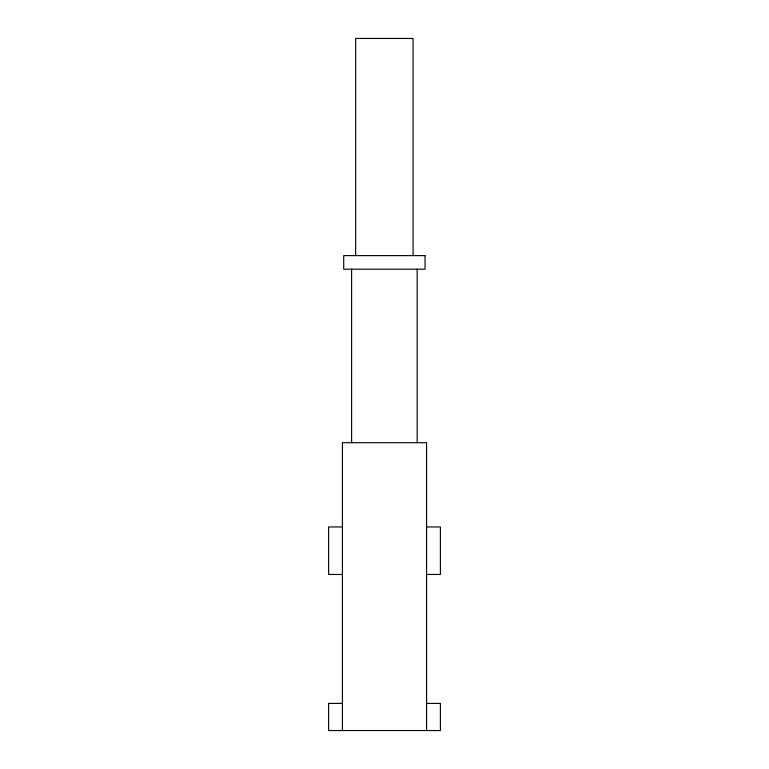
<?xml version="1.0" encoding="UTF-8"?>
<svg xmlns="http://www.w3.org/2000/svg" width="769" height="769" viewBox="0 0 769 769"><rect width="100%" height="100%" fill="white"/><g stroke="black" fill="none" stroke-linecap="round" stroke-linejoin="round"><path stroke-width="1.15" d="M342.359 526.957L328.603 526.957L328.603 574.462L342.359 574.462M426.641 526.957L440.397 526.957L440.397 574.462L426.641 574.462M342.359 703.404L328.603 703.404L328.603 730.55L440.397 730.55L440.397 703.404L426.641 703.404M426.574 730.55L426.574 442.694L342.426 442.694L342.426 730.55M417.163 269.188L417.163 442.694M413.088 255.616L413.088 38.45L355.672 38.45L355.672 255.616M351.606 269.188L351.606 442.694M425.055 255.616L343.705 255.616L343.705 269.188L425.055 269.188L425.055 255.616"/></g></svg>
